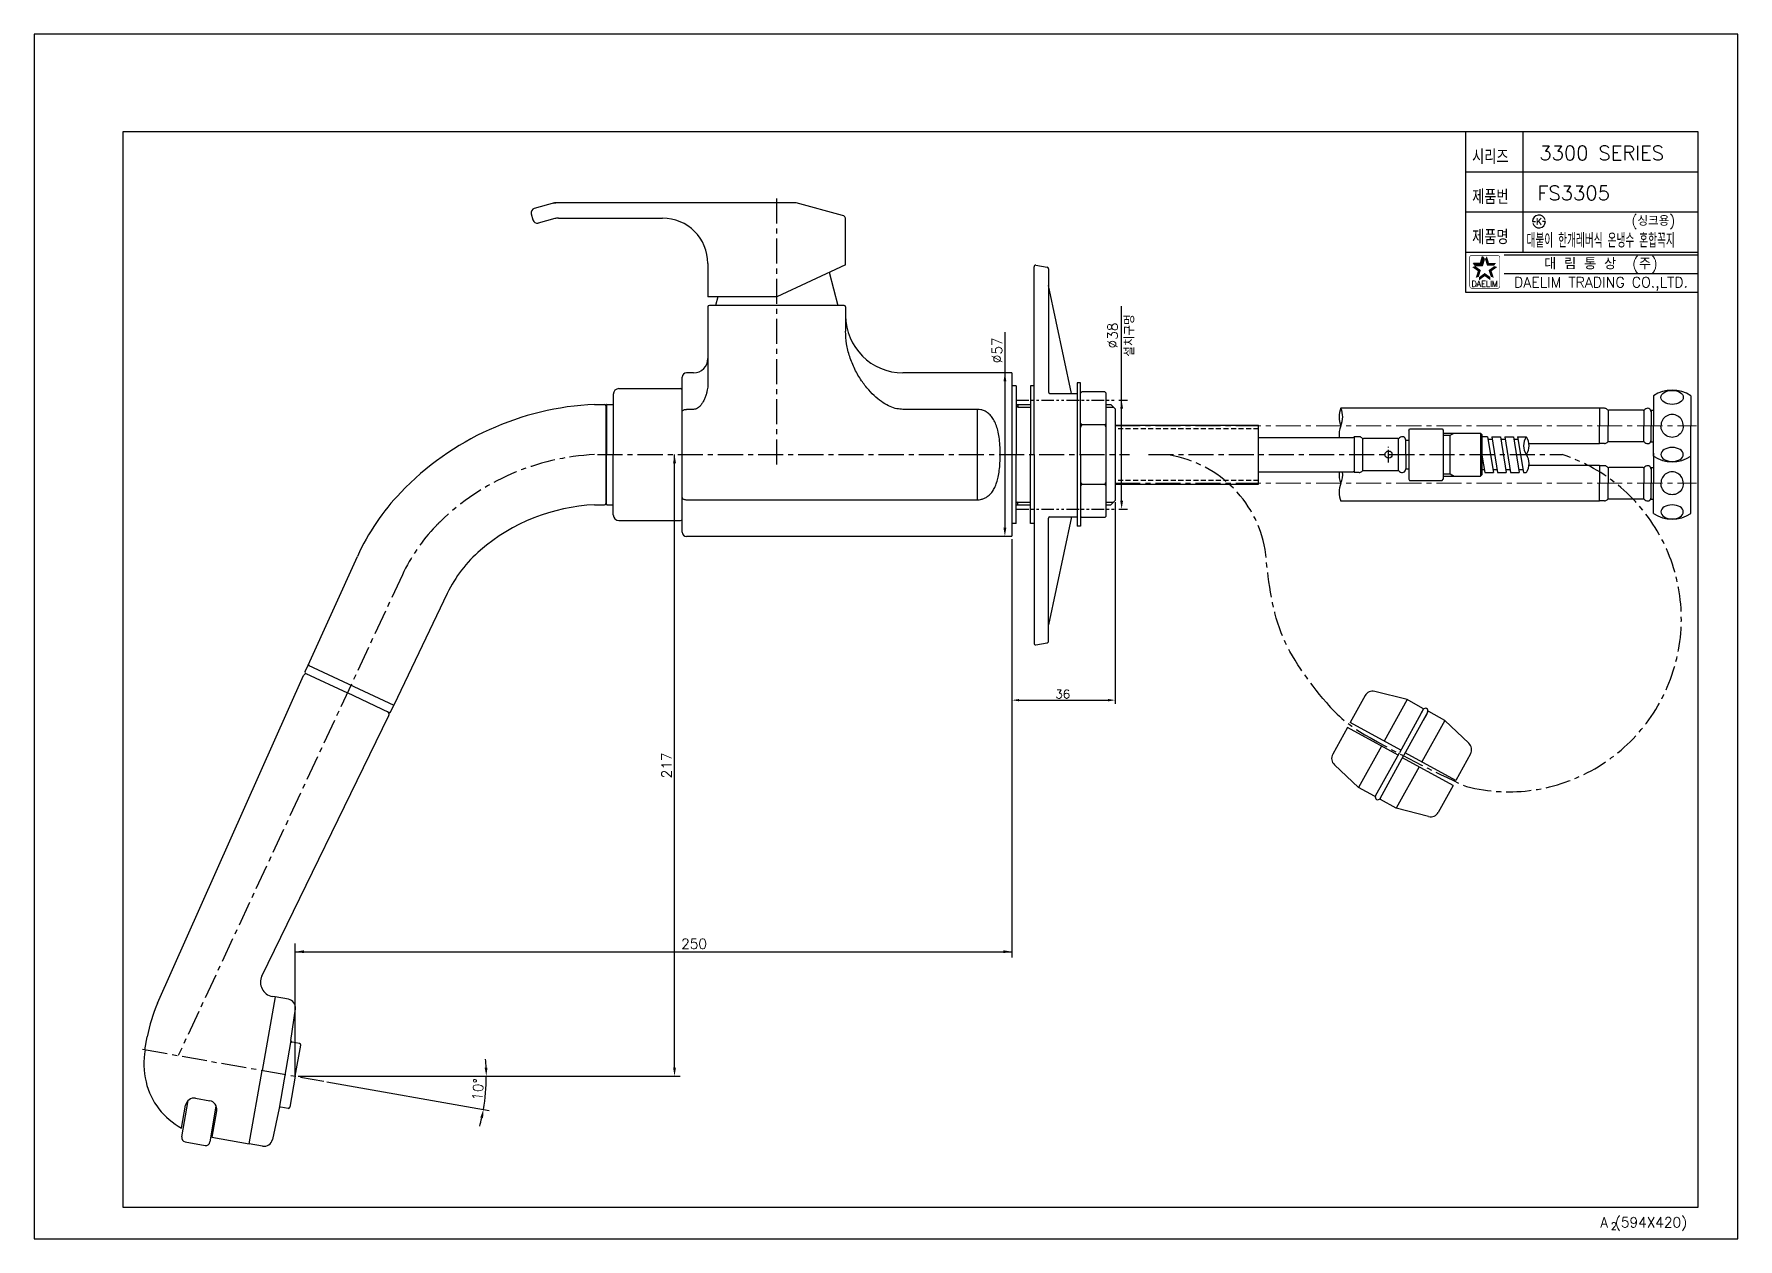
# Model space of a CAD drawing. Extents: x 108 to 702, y -8 to 412.
import ezdxf
from ezdxf.enums import TextEntityAlignment as Align

# ---------------------------------------------------------------- set-up
doc = ezdxf.new("R2010")
doc.units = 0
doc.header["$LTSCALE"] = 7
doc.header["$MEASUREMENT"] = 0
for name, pattern in [('CENTER', [2, 1.25, -0.25, 0.25, -0.25]), ('HIDDEN', [0.375, 0.25, -0.125]), ('PHANTOM', [2.5, 1.25, -0.25, 0.25, -0.25, 0.25, -0.25])]:
    doc.linetypes.add(name, pattern=pattern)
doc.layers.get('0').update_dxf_attribs({"color": 2, "linetype": 'CONTINUOUS'})
doc.layers.add('CENTER', color=1, linetype='CENTER', lineweight=9)
for name, color, linetype in [('CL', 1, 'CENTER'), ('D', 2, 'CONTINUOUS'), ('DIM', 2, 'CONTINUOUS'), ('DWG', 7, 'CONTINUOUS'), ('PH', 3, 'PHANTOM')]:
    doc.layers.add(name, color=color, linetype=linetype)
doc.styles.add('GHS', font='ROMANS', dxfattribs={"bigfont": 'GHS'})
doc.styles.add('HAN', font='TXT.shx', dxfattribs={"bigfont": 'GHS.shx'})
doc.styles.add('ROMANS', font='romans')

# ---------------------------------------------------------------- blocks, each defined once
blk = doc.blocks.new('KS')
at = {"layer": 'DIM'}
for p, q in [((-2.25, 0), (-1.75, 0)), ((-1.75, 0), (-1.25, 0)), ((1.75, 0), (1.25, 0)), ((2.25, 0), (1.75, 0))]:
    blk.add_line(p, q, dxfattribs=at)
for start, end in [(15, 180), (195, 0)]:
    blk.add_arc((0, 0), 2.25, start, end, dxfattribs=at)
at = {"layer": 'DIM', "style": 'HAN'}
blk.add_text('K', height=2.39, dxfattribs=at).set_placement((0, 0), align=Align.MIDDLE)
blk = doc.blocks.new('BORDER')
for p, q in [((1, 1), (0, 1)), ((0, 1), (0, 0)), ((1, 0), (1, 1)), ((0, 0), (1, 0))]:
    blk.add_line(p, q)
blk = doc.blocks.new('양식')
at = {"color": 4}
for p, q in [((1219, 386), (1768, 386)), ((1219, 11), (1219, 386)), ((1768, 386), (1768, 11)), ((1768, 11), (1219, 11))]:
    blk.add_line(p, q, dxfattribs=at)
at = {"color": 7}
for p, q in [((1687, 386), (1687, 330)), ((1707, 386), (1707, 344)), ((1687, 372), (1768, 372)), ((1687, 358), (1768, 358)), ((1687, 344), (1768, 344)), ((1687, 330), (1768, 330))]:
    blk.add_line(p, q, dxfattribs=at)
at = {"color": 2}
for p, q in [((1689.81, 340.18), (1692.24, 340.18)), ((1690.48, 339.27), (1689.81, 340.18)), ((1690.48, 339.27), (1692.9, 339.27)), ((1692.24, 340.18), (1692.99, 342.49)), ((1692.9, 339.27), (1693.65, 341.57)), ((1693.65, 341.57), (1692.99, 342.49))]:
    blk.add_line(p, q, dxfattribs=at)
at = {"color": 2, "linetype": 'Continuous'}
for p, q in [((1700.5, 343), (1768, 343)), ((1700.5, 336.5), (1768, 336.5))]:
    blk.add_line(p, q, dxfattribs=at)
at = {"color": 2, "linetype": 'Continuous', "const_width": 0.2}
for points in [[(1688.48, 342.13, -0.414214), (1689.23, 342.88)], [(1688.48, 332.13), (1688.48, 342.13, -1)], [(1689.23, 342.88), (1698.23, 342.88, -0.414214), (1698.98, 342.13, 0.043396)], [(1698.98, 342.13), (1698.98, 332.13, -0.414214), (1698.23, 331.38)], [(1698.23, 331.38), (1689.48, 331.38, -0.414214), (1688.48, 332.13, 0.672398)]]:
    blk.add_lwpolyline(points, format="xyb", dxfattribs=at)
at = {"color": 2}
for points in [[(1691.32, 337.35), (1692.4, 337.7), (1689.36, 338.78), (1690.43, 339.13)], [(1689.81, 340.18), (1690.48, 339.27), (1692.24, 340.18), (1692.9, 339.27)], [(1692.24, 340.18), (1692.9, 339.27), (1692.99, 342.49), (1693.65, 341.57)], [(1694.47, 342.49), (1693.8, 341.57), (1695.22, 340.18), (1694.55, 339.27)], [(1695.22, 340.18), (1694.55, 339.27), (1697.64, 340.18), (1696.98, 339.27)], [(1698.1, 338.78), (1697.02, 339.13), (1696.14, 337.35), (1695.06, 337.7)], [(1690.57, 335.05), (1691.65, 335.4), (1691.32, 337.35), (1692.4, 337.7)], [(1693.73, 335.6), (1693.73, 336.73), (1691.77, 334.18), (1691.77, 335.31)], [(1695.69, 334.18), (1695.69, 335.31), (1693.73, 335.6), (1693.73, 336.73)], [(1696.14, 337.35), (1695.06, 337.7), (1696.89, 335.05), (1695.81, 335.4)]]:
    blk.add_solid(points, dxfattribs=at)
at = {"xscale": 594, "yscale": 420, "zscale": 594}
blk.add_blockref('BORDER', (1188, 0), dxfattribs=at)
at = {"layer": 'DIM', "color": 4}
blk.add_blockref('KS', (1712.63, 354.68), dxfattribs=at)
at = {"color": 7, "linetype": 'Continuous'}
for s, height, style, p in [('대 림 통 상  (주)', 4, 'GHS', (1734.26, 339.7)), ('DAELIM TRADING CO.,LTD.', 3.6, 'ROMANS', (1734.26, 332.93))]:
    blk.add_text(s, height=height, dxfattribs=dict(at, style=style)).set_placement(p, align=Align.MIDDLE)
at = {"color": 2, "linetype": 'Continuous', "style": 'ROMANS'}
blk.add_text('DAELIM', height=2, dxfattribs=at).set_placement((1693.73, 331.93), align=Align.CENTER)
at = {"color": 7, "style": 'GHS'}
for s, height, p in [('A (594X420)', 3.5, (1734.01, 4.03)), ('2', 2.5, (1737.67, 3.19))]:
    blk.add_text(s, height=height, dxfattribs=at).set_placement(p)
at = {"layer": 'DIM', "style": 'GHS', "width": 0.8}
for s, p in [('시리즈', (1689.34, 374.73)), ('제품번', (1689.34, 360.73)), ('제품명', (1689.34, 346.73))]:
    blk.add_text(s, height=5, dxfattribs=at).set_placement(p)
blk = doc.blocks.new('wt')
at = {"layer": 'DWG'}
for p, q in [((10.68, 42), (0, 42)), ((10.68, 21.9), (10.68, 42)), ((12.68, 21.9), (12.68, 42)), ((23.34, 42), (12.68, 42)), ((-2.9, 39.75), (-5.82, 28.5)), ((29.18, 28.5), (26.27, 39.75)), ((10.68, 28.5), (-5.82, 28.5)), ((-5.82, 22.2), (-5.82, 28.5)), ((29.18, 28.5), (12.68, 28.5)), ((29.18, 22.2), (29.18, 28.5)), ((-5.82, 13.5), (-5.82, 19.8)), ((-5.52, 21.9), (11.68, 21.9)), ((-5.52, 20.1), (11.68, 20.1)), ((10.68, 0), (10.68, 20.1)), ((28.88, 21.9), (11.68, 21.9)), ((28.88, 20.1), (11.68, 20.1)), ((12.68, 0), (12.68, 20.1)), ((28.18, 21.9), (25.68, 21.9)), ((28.18, 20.1), (25.68, 20.1)), ((29.18, 13.5), (29.18, 19.8)), ((-2.9, 2.25), (-5.82, 13.5)), ((10.68, 13.5), (-5.82, 13.5)), ((29.18, 13.5), (12.68, 13.5)), ((29.18, 13.5), (26.24, 2.24)), ((10.68, 0), (0, 0)), ((23.34, 0), (12.68, 0))]:
    blk.add_line(p, q, dxfattribs=at)
for centre, radius, start, end in [((0, 39), 3, 90, 165.46554), ((23.36, 39), 3, 14.51343, 90), ((-5.49, 21), 0.9, 90, 270), ((-5.52, 22.2), 0.3, 180, 270), ((-5.52, 19.8), 0.3, 90, 180), ((28.85, 21), 0.9, 270, 90), ((28.88, 22.2), 0.3, 270, 0), ((28.88, 19.8), 0.3, 0, 90), ((0, 3), 3, 194.53446, 270), ((23.34, 3), 3, 270, 345.38886)]:
    blk.add_arc(centre, radius, start, end, dxfattribs=at)

msp = doc.modelspace()

# ---------------------------------------------------------------- linework, layer by layer
at = {"color": 3, "linetype": 'HIDDEN'}
for p, q in [((535.07, 274.37), (485.07, 274.37)), ((535.07, 256.37), (485.07, 256.37))]:
    msp.add_line(p, q, dxfattribs=at)
at = {"color": 7, "linetype": 'Continuous'}
for p, q in [((587.38, 273.87), (587.67, 274.37)), ((587.38, 273.87), (587.38, 256.87)), ((587.67, 274.37), (599.09, 274.37)), ((599.09, 274.37), (599.38, 273.87)), ((599.38, 273.87), (599.38, 256.87)), ((587.38, 256.87), (587.67, 256.37)), ((587.67, 256.37), (599.09, 256.37)), ((599.09, 256.37), (599.38, 256.87))]:
    msp.add_line(p, q, dxfattribs=at)
for p, q in [((599.38, 272.12), (601.88, 272.12)), ((601.88, 272.12), (603.18, 272.87)), ((601.88, 258.62), (603.18, 257.87))]:
    msp.add_line(p, q)
at = {"color": 2, "linetype": 'Continuous'}
for centre, radius, start, end in [((571, 278.47), 7.91, 156.53277, 203.06606), ((556.48, 278.52), 7.9, 336.50399, 23.09484), ((571, 272.27), 7.91, 156.93394, 186.53548), ((571, 258.47), 7.91, 173.46452, 203.06606), ((556.48, 258.52), 7.9, 336.50399, 6.17215), ((571, 252.27), 7.91, 156.93394, 203.46723)]:
    msp.add_arc(centre, radius, start, end, dxfattribs=at)
at = {"layer": 'CENTER', "linetype": 'CENTER'}
for p, q in [((485.07, 275.37), (687.71, 275.37)), ((485.07, 255.37), (687.71, 255.37))]:
    msp.add_line(p, q, dxfattribs=at)
at = {"layer": 'CL'}
for p, q in [((367.07, 261.95), (367.07, 355.06)), ((304.57, 265.38), (490.08, 265.38)), ((496.63, 265.37), (640.9, 265.37)), ((236.55, 223.47), (158.4, 55.88)), ((145.94, 58.08), (209.18, 46.93))]:
    msp.add_line(p, q, dxfattribs=at)
at = {"layer": 'CL', "ltscale": 0.5}
msp.add_line((580.38, 262.62), (580.38, 268.12), dxfattribs=at)
at = {"layer": 'CL'}
for centre, radius, start, end in [((307.57, 182.48), 83, 92.76118, 134.10776), ((497.41, 225.1), 40.6, 10.14434, 82.70461), ((622.15, 208.1), 60.27, 255.9447, 71.87849), ((293.65, 196.84), 63, 136.17388, 155), ((293.65, 196.84), 63, 134.10776, 136.17388), ((596.95, 211.11), 50, 220.09229, 240.22077), ((779.42, 529.99), 417.39, 240.22077, 245.67823)]:
    msp.add_arc(centre, radius, start, end, dxfattribs=at)
msp.add_open_spline([(558.7, 178.91), (552.29, 186.53), (540.48, 202.34), (538.41, 222.25), (537.38, 232.26)], degree=3, knots=[8.629872, 8.629872, 8.629872, 8.629872, 37.797333, 67.346254, 67.346254, 67.346254, 67.346254], dxfattribs=at)
at = {"layer": 'D'}
for p, q in [((451.07, 281.97), (450.57, 282.26)), ((451.07, 281.97), (455.57, 281.97)), ((481.97, 281.97), (484.47, 281.97)), ((601.88, 258.62), (601.88, 272.12)), ((599.38, 258.62), (601.88, 258.62)), ((451.07, 248.77), (450.57, 248.48)), ((451.07, 248.77), (455.57, 248.77)), ((481.97, 248.77), (484.47, 248.77)), ((485.07, 248.74), (485.07, 178.53)), ((451.57, 179.78), (482.57, 179.78))]:
    msp.add_line(p, q, dxfattribs=at)
for centre, start, end in [((633.03, 268.49), 146.04987, 213.95013), ((623.75, 268.49), 326.04987, 33.95013), ((623.75, 262.24), 326.04987, 33.95013)]:
    msp.add_arc(centre, 5.6, start, end, dxfattribs=at)
for points in [[(451.57, 180.2), (451.57, 179.36), (449.07, 179.78)], [(482.57, 180.2), (482.57, 179.36), (485.07, 179.78)]]:
    msp.add_solid(points, dxfattribs=at)
at = {"layer": 'DIM', "color": 7}
for q in [(456.77, 330.88), (456.77, 199.57)]:
    msp.add_line((456.77, 265.37), q, dxfattribs=at)
at = {"layer": 'DIM'}
for p, q in [((487.31, 249.37), (487.31, 317.13)), ((446.61, 308), (446.61, 239.88)), ((486.31, 284.37), (489.31, 284.37)), ((331.43, 51.68), (331.43, 265.38)), ((486.31, 246.37), (489.31, 246.37)), ((449.07, 235.87), (449.07, 90.08)), ((199.22, 48.68), (199.22, 94.96)), ((199.22, 92.09), (449.07, 92.09)), ((200.22, 48.68), (333.43, 48.68)), ((210.17, 46.75), (266.77, 36.77))]:
    msp.add_line(p, q, dxfattribs=at)
for start, end in [(2.58126, 5.16253), (350, 0), (344.83747, 347.41874)]:
    msp.add_arc((199.22, 48.68), 66.6, start, end, dxfattribs=at)
for points in [[(446.11, 290.9), (447.11, 290.9), (446.61, 293.9)], [(486.81, 281.37), (487.81, 281.37), (487.31, 284.37)], [(330.93, 262.38), (331.93, 262.38), (331.43, 265.38)], [(486.81, 249.37), (487.81, 249.37), (487.31, 246.37)], [(446.11, 239.88), (447.11, 239.88), (446.61, 236.88)], [(202.22, 92.59), (202.22, 91.59), (199.22, 92.09)], [(446.07, 92.59), (446.07, 91.59), (449.07, 92.09)], [(266.24, 51.69), (265.24, 51.67), (265.81, 48.68)], [(330.93, 51.68), (331.93, 51.68), (331.43, 48.68)], [(263.72, 34.28), (264.7, 34.08), (264.8, 37.12)]]:
    msp.add_solid(points, dxfattribs=at)
at = {"layer": 'DWG', "color": 7, "linetype": 'Continuous'}
for p, q in [((289.62, 353.09), (282.55, 351.19)), ((373.82, 353.09), (289.62, 353.09)), ((389.96, 348.76), (373.82, 353.09)), ((281.49, 349.36), (282.08, 347.16)), ((289.67, 347.64), (283.92, 346.1)), ((290.97, 347.81), (327.24, 347.81)), ((391.07, 331.57), (391.07, 347.31)), ((343.07, 331.99), (343.07, 320.38)), ((391.07, 331.57), (367.07, 320.38)), ((367.07, 320.38), (343.07, 320.38)), ((449.07, 293.9), (449.07, 236.9)), ((312.07, 288.38), (333.57, 288.38)), ((450.57, 289.37), (449.07, 289.37)), ((450.57, 289.37), (450.57, 265.37)), ((456.77, 289.37), (455.57, 289.37)), ((481.47, 275.76), (473.47, 275.76)), ((450.57, 241.37), (450.57, 265.37)), ((481.47, 254.98), (473.47, 254.98)), ((312.07, 242.38), (333.57, 242.38)), ((450.57, 241.37), (449.07, 241.37)), ((456.77, 241.37), (455.57, 241.37)), ((197.72, 61.12), (199.27, 72.14)), ((199.22, 48.68), (201.13, 59.52)), ((199.22, 48.68), (197.31, 37.85))]:
    msp.add_line(p, q, dxfattribs=at)
at = {"layer": 'DWG'}
for p, q in [((385.39, 328.93), (388.39, 317.38)), ((457.36, 331.37), (461.36, 330.67)), ((461.77, 330.17), (461.77, 287.22)), ((469.77, 286.72), (461.77, 324.36)), ((346.53, 320.38), (345.75, 317.38)), ((334.07, 238.38), (334.07, 292.38)), ((462.27, 286.72), (471.77, 286.72)), ((471.77, 290.36), (471.77, 265.37)), ((472.97, 290.36), (471.77, 290.36)), ((472.97, 265.37), (472.97, 290.36)), ((472.97, 286.81), (473.47, 287.31)), ((481.47, 287.31), (473.47, 287.31)), ((481.47, 287.31), (481.97, 286.81)), ((481.97, 265.37), (481.97, 286.81)), ((672.71, 285.87), (672.71, 275.37)), ((685.71, 285.87), (685.71, 275.37)), ((303.57, 282.88), (307.07, 282.88)), ((303.57, 282.88), (307.07, 282.88)), ((307.57, 265.38), (307.57, 282.38)), ((307.67, 282.68), (307.67, 265.38)), ((307.87, 282.88), (310.07, 282.88)), ((450.57, 282.87), (455.57, 282.87)), ((451.07, 282.87), (451.07, 281.97)), ((481.97, 282.87), (483.57, 282.87)), ((483.57, 282.87), (485.07, 281.37)), ((485.07, 281.37), (485.07, 249.37)), ((653.57, 281.62), (563.75, 281.62)), ((653.91, 281.52), (653.91, 275.37)), ((655.66, 281.52), (653.91, 281.52)), ((656.91, 280.9), (656.91, 275.37)), ((669.18, 280.87), (657.13, 280.87)), ((669.41, 280.9), (669.41, 275.37)), ((671.91, 280.87), (672.71, 280.87)), ((671.91, 280.87), (671.91, 275.37)), ((671.91, 280.27), (671.91, 275.37)), ((485.07, 275.62), (535.07, 275.62)), ((535.07, 255.12), (535.07, 275.62)), ((653.91, 269.22), (653.91, 275.37)), ((656.91, 269.84), (656.91, 275.37)), ((669.41, 269.84), (669.41, 275.37)), ((671.91, 270.47), (671.91, 275.37)), ((671.91, 269.87), (671.91, 275.37)), ((672.71, 264.87), (672.71, 275.37)), ((685.71, 264.87), (685.71, 275.37)), ((535.07, 271.37), (568.04, 271.37)), ((568.38, 271.62), (568.38, 259.12)), ((570.13, 271.62), (568.38, 271.62)), ((571.38, 259.84), (571.38, 271)), ((583.66, 270.97), (571.61, 270.97)), ((583.88, 259.74), (583.88, 271)), ((586.38, 270.37), (587.38, 270.37)), ((586.38, 265.37), (586.38, 270.37)), ((599.38, 272.87), (612.38, 272.87)), ((612.38, 272.87), (612.38, 257.87)), ((612.38, 272.87), (612.88, 272.37)), ((612.88, 272.37), (612.88, 258.37)), ((614.86, 271.62), (612.88, 271.62)), ((614.86, 271.62), (616.9, 259.12)), ((616.51, 270.62), (615, 270.62)), ((616.34, 271.62), (618.38, 259.12)), ((616.34, 271.62), (619.37, 271.62)), ((619.37, 271.62), (621.41, 259.12)), ((621.02, 270.62), (619.51, 270.62)), ((620.85, 271.62), (622.89, 259.12)), ((620.85, 271.62), (623.88, 271.62)), ((623.88, 271.62), (625.92, 259.12)), ((625.53, 270.62), (624.02, 270.62)), ((625.36, 271.62), (627.4, 259.12)), ((625.36, 271.62), (628.39, 271.62)), ((653.57, 269.12), (629.31, 269.12)), ((655.66, 269.22), (653.91, 269.22)), ((669.18, 269.87), (657.13, 269.87)), ((671.91, 269.87), (672.71, 269.87)), ((307.57, 248.38), (307.57, 265.38)), ((307.67, 248.08), (307.67, 265.38)), ((334.07, 238.38), (334.07, 265.38)), ((471.77, 265.37), (471.77, 240.38)), ((472.97, 265.37), (472.97, 240.38)), ((481.97, 243.93), (481.97, 265.37)), ((586.38, 265.37), (586.38, 260.37)), ((612.88, 265.17), (613.87, 259.12)), ((653.57, 261.62), (629.31, 261.62)), ((653.91, 261.52), (653.91, 255.37)), ((655.66, 261.52), (653.91, 261.52)), ((672.71, 265.87), (672.71, 255.37)), ((685.71, 244.87), (685.71, 264.87)), ((535.07, 259.37), (568.04, 259.37)), ((570.13, 259.12), (568.38, 259.12)), ((583.66, 259.77), (571.61, 259.77)), ((586.38, 260.37), (587.38, 260.37)), ((599.38, 257.87), (612.38, 257.87)), ((612.88, 258.37), (612.38, 257.87)), ((613.7, 260.12), (612.88, 260.12)), ((613.87, 259.12), (616.9, 259.12)), ((618.22, 260.12), (616.7, 260.12)), ((618.21, 260.12), (616.73, 260.12)), ((618.38, 259.12), (621.41, 259.12)), ((622.72, 260.12), (621.27, 260.12)), ((622.89, 259.12), (625.92, 259.12)), ((627.23, 260.12), (625.78, 260.12)), ((627.4, 259.12), (628.39, 259.12)), ((656.91, 260.9), (656.91, 255.37)), ((669.18, 260.87), (657.13, 260.87)), ((669.41, 260.9), (669.41, 255.37)), ((671.91, 260.87), (672.71, 260.87)), ((671.91, 260.87), (671.91, 255.37)), ((671.91, 260.27), (671.91, 255.37)), ((485.07, 255.12), (535.07, 255.12)), ((653.91, 249.22), (653.91, 255.37)), ((656.91, 249.84), (656.91, 255.37)), ((669.18, 249.87), (657.13, 249.87)), ((669.41, 249.84), (669.41, 255.37)), ((671.91, 250.47), (671.91, 255.37)), ((671.91, 249.87), (671.91, 255.37)), ((671.91, 249.87), (672.71, 249.87)), ((672.71, 244.87), (672.71, 255.37)), ((303.57, 247.88), (307.07, 247.88)), ((303.57, 247.88), (307.07, 247.88)), ((307.87, 247.88), (310.07, 247.88)), ((450.57, 247.87), (455.57, 247.87)), ((451.07, 247.87), (451.07, 248.77)), ((469.77, 243.72), (461.77, 206.09)), ((462.27, 243.72), (471.77, 243.72)), ((472.97, 243.93), (473.47, 243.43)), ((481.47, 243.43), (481.97, 243.93)), ((481.97, 247.87), (483.57, 247.87)), ((483.57, 247.87), (485.07, 249.37)), ((653.57, 249.12), (563.75, 249.12)), ((655.66, 249.22), (653.91, 249.22)), ((461.77, 200.27), (461.77, 243.22)), ((472.97, 240.38), (471.77, 240.38)), ((481.47, 243.43), (473.47, 243.43)), ((203.67, 192), (220.89, 229.91)), ((252.22, 217), (233.58, 178.05)), ((457.36, 199.08), (461.36, 199.78)), ((202.64, 189.72), (203.7, 191.98)), ((203.7, 191.98), (233.61, 178.04)), ((151.19, 74.1), (202.04, 188.32)), ((202.88, 189.05), (217.38, 182.29)), ((231.88, 175.53), (217.38, 182.29)), ((187.58, 83.61), (231.87, 174.41)), ((232.55, 175.77), (233.61, 178.04)), ((192.21, 76.32), (187.69, 50.72)), ((146.82, 57.92), (147.62, 62.45)), ((197.72, 61.12), (193.56, 37.51)), ((183.18, 25.11), (187.69, 50.72)), ((159.57, 30.58), (160.98, 38.57)), ((164.45, 41), (169.38, 40.14)), ((170.18, 27.4), (183.18, 25.11))]:
    msp.add_line(p, q, dxfattribs=at)
at = {"layer": 'DWG', "linetype": 'Continuous'}
for p, q in [((343.07, 316.88), (343.07, 290.2)), ((367.07, 317.38), (343.57, 317.38)), ((390.57, 317.38), (367.07, 317.38)), ((391.07, 316.88), (391.07, 308.35)), ((338.07, 293.88), (335.57, 293.88)), ((449.07, 293.88), (411.07, 293.88)), ((310.07, 286.38), (310.07, 265.38)), ((338.07, 281.14), (335.57, 281.14)), ((437.07, 281.14), (411.07, 281.14)), ((437.07, 249.63), (437.07, 281.14)), ((310.07, 244.38), (310.07, 265.38)), ((335.57, 249.63), (437.07, 249.63)), ((449.07, 236.88), (335.57, 236.88)), ((192.21, 76.32), (191.21, 76.5)), ((196.82, 75.51), (192.21, 76.32)), ((159.64, 27.52), (161.88, 40.24)), ((169.49, 25.78), (171.68, 38.2)), ((171.81, 36.66), (170.18, 27.4)), ((193.56, 37.51), (191.24, 26.63)), ((160.86, 25.78), (167.75, 24.57)), ((187.79, 24.3), (183.18, 25.11))]:
    msp.add_line(p, q, dxfattribs=at)
at = {"layer": 'DWG', "color": 0}
for p in [(455.57, 289.37), (455.57, 241.37)]:
    msp.add_line(p, (455.57, 265.37), dxfattribs=at)
at = {"layer": 'DWG', "color": 7, "linetype": 'CENTER'}
for p, q in [((200.72, 60.1), (198.13, 60.55)), ((196.73, 37.45), (194.13, 37.9))]:
    msp.add_line(p, q, dxfattribs=at)
at = {"layer": 'DWG'}
msp.add_circle((580.38, 265.37), 1.25, dxfattribs=at)
at = {"layer": 'DWG', "color": 7, "linetype": 'Continuous'}
for centre, radius, start, end in [((282.94, 349.74), 1.5, 105, 195), ((290.27, 348.09), 5, 90, 105), ((283.53, 347.55), 1.5, 195, 285), ((290.97, 342.81), 5, 90, 105), ((327.24, 331.99), 15.82, 0, 90), ((389.57, 347.31), 1.5, 0, 75), ((198.21, 61.05), 0.5, 172, 260), ((200.63, 59.6), 0.5, 350, 80), ((194.05, 37.41), 0.5, 80, 168), ((196.81, 37.94), 0.5, 260, 350)]:
    msp.add_arc(centre, radius, start, end, dxfattribs=at)
at = {"layer": 'DWG'}
for centre, radius, start, end in [((457.27, 330.88), 0.5, 80, 180), ((461.27, 330.17), 0.5, 0, 80), ((462.27, 287.22), 0.5, 180, 270), ((679.21, 276.31), 11.56, 55.79454, 124.20546), ((308.17, 182.99), 100, 92.63667, 136.22319), ((307.07, 282.38), 0.5, 0, 90), ((307.87, 282.68), 0.2, 90, 180), ((655.66, 280.27), 1.25, 42.45415, 90), ((657.13, 281.62), 0.75, 222.45415, 270), ((669.18, 281.62), 0.75, 270, 317.54585), ((670.66, 280.27), 1.25, 0, 137.54585), ((570.13, 270.37), 1.25, 42.45415, 90), ((571.61, 271.72), 0.75, 222.45415, 270), ((583.66, 271.72), 0.75, 270, 317.54585), ((585.13, 270.37), 1.25, 0, 137.54585), ((655.66, 270.47), 1.25, 270, 317.54585), ((657.13, 269.12), 0.75, 90, 137.54585), ((669.18, 269.12), 0.75, 42.45415, 90), ((670.66, 270.47), 1.25, 222.45415, 0), ((655.66, 260.27), 1.25, 42.45415, 90), ((670.66, 260.27), 1.25, 0, 137.54585), ((679.21, 274.43), 11.56, 235.79454, 304.20546), ((570.13, 260.37), 1.25, 270, 317.54585), ((571.61, 259.02), 0.75, 90, 137.54585), ((583.66, 259.02), 0.75, 42.45415, 90), ((585.13, 260.37), 1.25, 222.45415, 0), ((657.13, 261.62), 0.75, 222.45415, 270), ((669.18, 261.62), 0.75, 270, 317.54585), ((293.73, 196.83), 80, 136.22319, 155.57294), ((655.66, 250.47), 1.25, 270, 317.54585), ((657.13, 249.12), 0.75, 90, 137.54585), ((669.18, 249.12), 0.75, 42.45415, 90), ((670.66, 250.47), 1.25, 222.45415, 0), ((306.73, 181.96), 66, 92.74282, 130.60438), ((307.07, 248.38), 0.5, 270, 0), ((307.87, 248.08), 0.2, 180, 270), ((462.27, 243.22), 0.5, 90, 180), ((679.21, 254.43), 11.56, 235.79454, 304.20546), ((293.71, 197.14), 46, 130.60438, 154.42706), ((457.27, 199.57), 0.5, 180, 280), ((461.27, 200.27), 0.5, 280, 0), ((204.33, 192.24), 0.5, 155.57294, 245), ((202.95, 187.92), 1, 65.0003, 156.0003), ((203.09, 189.51), 0.5, 155, 245), ((230.97, 174.85), 1, 334.0003, 65.0003), ((232.1, 175.98), 0.5, 245, 335), ((192.08, 81.42), 5, 154.0003, 260), ((173.91, 53.15), 27.5, 170, 193.57818), ((171.48, 52.56), 25, 193.57818, 241.55776), ((163.93, 38.05), 3, 80, 170)]:
    msp.add_arc(centre, radius, start, end, dxfattribs=at)
at = {"layer": 'DWG', "linetype": 'Continuous'}
for centre, radius, start, end in [((343.57, 316.88), 0.5, 90, 180), ((390.57, 316.88), 0.5, 0, 90), ((411.07, 313.88), 20, 180.00266, 269.99651), ((338.07, 298.88), 5, 270.00342, 359.99915), ((335.57, 292.38), 1.5, 90, 180), ((335.57, 238.38), 1.5, 180, 270), ((196.86, 53.77), 50, 156.0003, 170), ((196.3, 72.55), 3, 352, 80), ((168.86, 37.18), 3, 350, 80), ((161.12, 27.26), 1.5, 170, 260), ((168.01, 26.05), 1.5, 260, 350), ((188.31, 27.25), 3, 260, 348)]:
    msp.add_arc(centre, radius, start, end, dxfattribs=at)
at = {"layer": 'DWG', "color": 7}
for centre, radius, start, end in [((312.07, 286.38), 2, 90, 180), ((333.57, 287.88), 0.5, 360, 90), ((333.57, 287.88), 0.5, 360, 90), ((312.07, 244.38), 2, 180, 270), ((333.57, 242.88), 0.5, 270, 0), ((333.57, 242.88), 0.5, 270, 0)]:
    msp.add_arc(centre, radius, start, end, dxfattribs=at)
at = {"layer": 'DWG'}
msp.add_ellipse((679.22, 285.33), major_axis=(-3.9, 0), ratio=0.627612, dxfattribs=at)
for centre in [(679.22, 275.37), (679.22, 255.37)]:
    msp.add_ellipse(centre, major_axis=(0, 3.98), ratio=0.980057, start_param=4.712389, end_param=7.853982, dxfattribs=at)
at = {"layer": 'DWG', "extrusion": (0, 0, -1)}
for centre in [(679.22, 275.37), (679.22, 255.37)]:
    msp.add_ellipse(centre, major_axis=(0, -3.98), ratio=0.980057, start_param=4.712389, end_param=7.853982, dxfattribs=at)
for centre in [(679.22, 265.41), (679.22, 245.41)]:
    msp.add_ellipse(centre, major_axis=(-3.9, 0), ratio=0.627612, dxfattribs=at)
at = {"layer": 'DWG', "linetype": 'Continuous'}
for points in [[(411.07, 281.14), (408.95, 281.36), (406.65, 282.09), (404.19, 283.42), (401.67, 285.35), (399.13, 287.91), (396.63, 291.14), (394.29, 295.15), (392.5, 299.55), (391.42, 304.01), (391.07, 308.35)], [(343.07, 290.2), (343.04, 289.37), (342.94, 288.44), (342.75, 287.41), (342.46, 286.29), (342.03, 285.1), (341.47, 283.93), (340.83, 282.93), (340.14, 282.13), (339.44, 281.57), (338.73, 281.24), (338.07, 281.14)], [(334.07, 280.31), (334.14, 280.56), (334.35, 280.79), (334.69, 280.98), (335.11, 281.1), (335.57, 281.14)], [(444.97, 265.38), (444.87, 268.61), (444.58, 271.41), (444.11, 273.84), (443.47, 275.9), (442.66, 277.6), (441.69, 278.95), (440.6, 279.95), (439.44, 280.63), (438.24, 281.02), (437.07, 281.14)], [(437.07, 249.63), (438.13, 249.73), (439.22, 250.04), (440.29, 250.6), (441.31, 251.42), (442.24, 252.51), (443.05, 253.9), (443.72, 255.58), (444.26, 257.55), (444.64, 259.84), (444.89, 262.43), (444.97, 265.38)], [(334.07, 250.46), (334.14, 250.2), (334.36, 249.97), (334.69, 249.79), (335.11, 249.67), (335.57, 249.63)]]:
    msp.add_spline(points, degree=3, dxfattribs=at)
at = {"layer": 'DWG', "end_tangent": (-1, 0)}
for points in [[(653.91, 281.49), (653.82, 281.56), (653.57, 281.62)], [(568.38, 271.24), (568.3, 271.31), (568.04, 271.37)], [(653.91, 269.25), (653.82, 269.18), (653.57, 269.12)], [(653.91, 261.49), (653.82, 261.56), (653.57, 261.62)], [(568.38, 259.5), (568.3, 259.43), (568.04, 259.37)], [(653.91, 249.25), (653.82, 249.18), (653.57, 249.12)]]:
    msp.add_spline(points, degree=3, dxfattribs=at)
at = {"layer": 'DWG', "color": 7, "linetype": 'Continuous'}
for points in [[(473.47, 275.76), (473.3, 275.94), (473.13, 276.11), (472.97, 276.28)], [(472.97, 274.72), (473.13, 275.07), (473.3, 275.41), (473.47, 275.76)], [(481.47, 275.76), (481.64, 275.94), (481.81, 276.11), (481.97, 276.28)], [(481.97, 274.72), (481.81, 275.07), (481.64, 275.41), (481.47, 275.76)], [(473.47, 254.98), (473.3, 255.33), (473.13, 255.67), (472.97, 256.02)], [(481.47, 254.98), (481.64, 255.33), (481.81, 255.67), (481.97, 256.02)], [(472.97, 254.46), (473.13, 254.63), (473.3, 254.8), (473.47, 254.98)], [(481.97, 254.46), (481.81, 254.63), (481.64, 254.8), (481.47, 254.98)]]:
    msp.add_spline(points, degree=3, dxfattribs=at)
at = {"layer": 'PH', "ltscale": 0.5}
for p, q in [((450.57, 284.37), (485.31, 284.37)), ((450.57, 246.37), (485.31, 246.37))]:
    msp.add_line(p, q, dxfattribs=at)

# ---------------------------------------------------------------- block references
at = {"layer": 'DIM'}
msp.add_blockref('양식', (-1079.84, -8.03), dxfattribs=at)
at = {"layer": 'DIM', "rotation": 61.17354686697467}
msp.add_blockref('wt', (597.69, 140.66), dxfattribs=at)

# ---------------------------------------------------------------- texts
at = {"color": 7, "style": 'GHS'}
for s, p in [('3300 SERIES', (654.66, 370.55)), ('FS3305', (644.9, 356.55))]:
    msp.add_text(s, height=5, dxfattribs=at).set_placement(p, align=Align.MIDDLE)
at = {"style": 'GHS'}
msp.add_text('(싱크용)', height=3.5, dxfattribs=at).set_placement((665.04, 345.15))
at = {"style": 'GHS', "width": 0.5}
msp.add_text('대붙이 한개레버식 온냉수 혼합꼭지', height=5, dxfattribs=at).set_placement((628.45, 337.53))
at = {"layer": 'D', "insert": (466.79, 181.91), "char_height": 3, "attachment_point": 5, "style": 'GHS'}
msp.add_mtext('\\A1;36', dxfattribs=at)
at = {"layer": 'DIM', "char_height": 3.5, "attachment_point": 5, "style": 'GHS'}
for s, insert, rotation in [('%%c38\\P설치구멍', (487.07, 306.87), 90), ('\\A1;%%C57', (443.86, 301.73), 90), ('\\A1;217', (328.68, 157.03), 90), ('\\A1;10%%D', (262.89, 44.03), 85.81658)]:
    msp.add_mtext(s, dxfattribs=dict(at, insert=insert, rotation=rotation))
at = {"layer": 'DIM', "insert": (338.24, 94.84), "char_height": 3.5, "attachment_point": 5, "style": 'GHS'}
msp.add_mtext('250', dxfattribs=at)

doc.saveas('drawing.dxf')
